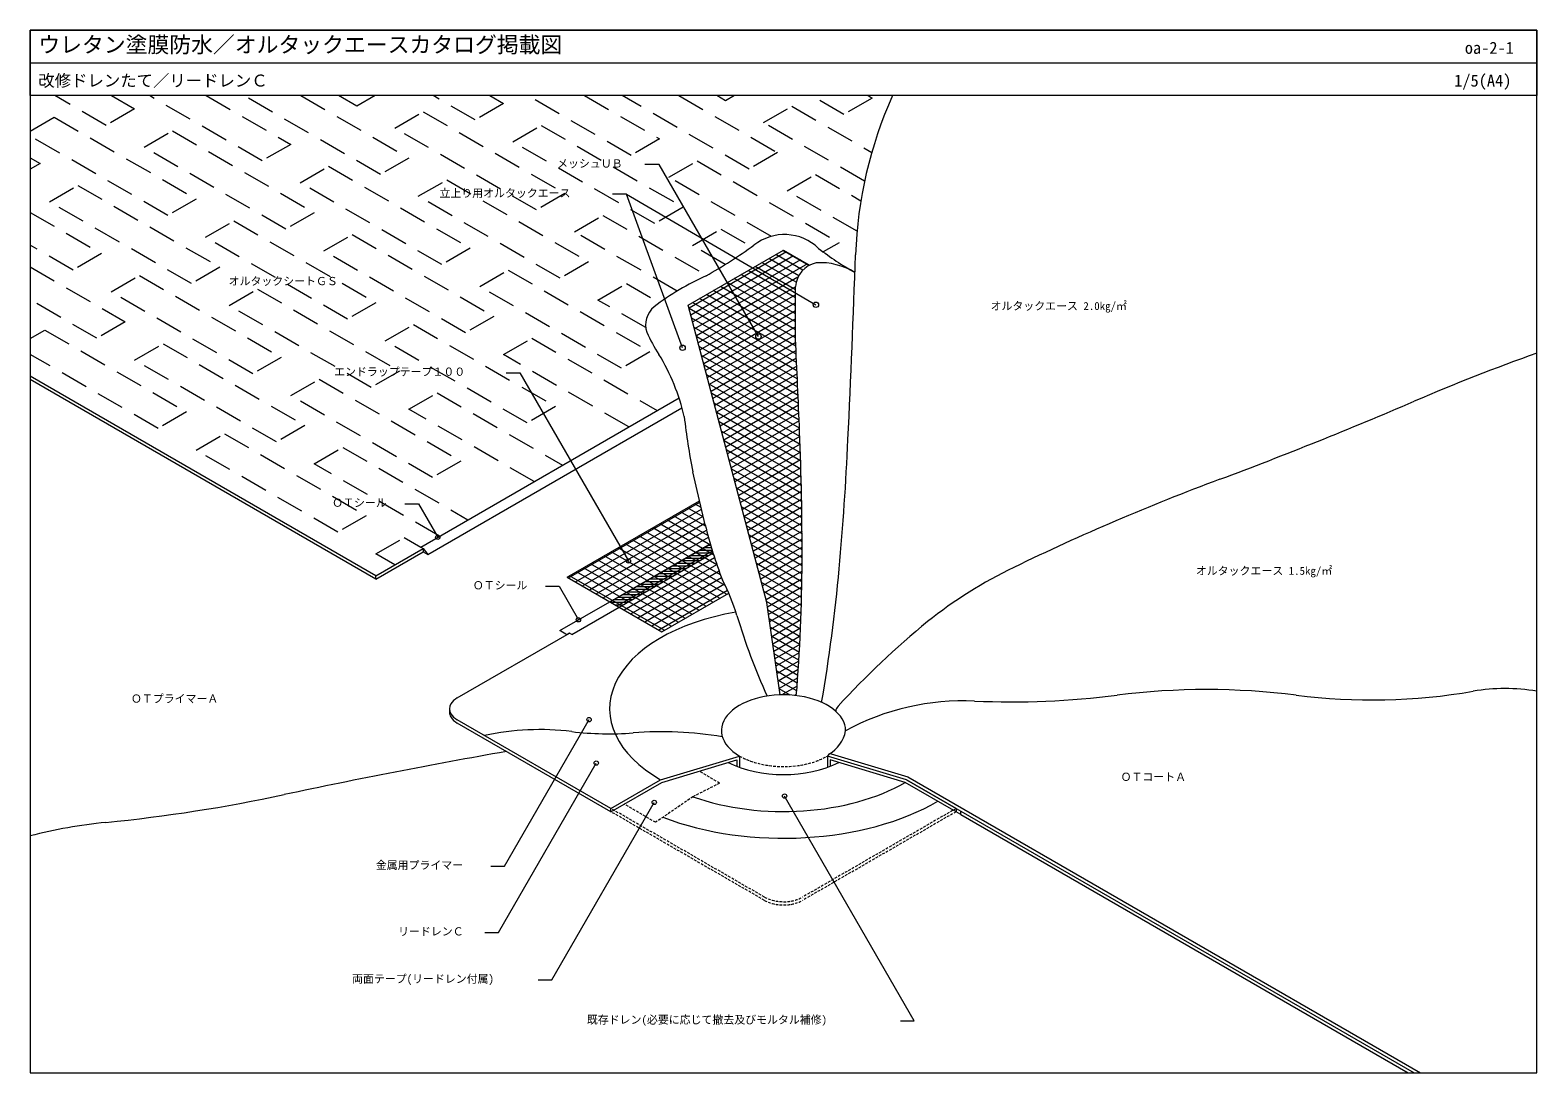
# Model space of a CAD drawing. Units: millimetres, scale not verified. Extents: x -690 to 690, y -477 to 478.
import ezdxf
from ezdxf.enums import TextEntityAlignment as Align

# ---------------------------------------------------------------- set-up
doc = ezdxf.new("R2010")
doc.units = ezdxf.units.MM
doc.header["$LTSCALE"] = 2
doc.linetypes.add('DASHED1', pattern=[1.8, 1.2, -0.6])
doc.linetypes.add('USER1', pattern=[19.05, 12.7, -6.35])
for name, color, linetype, lineweight in [('0-0_0', 7, 'Continuous', 18), ('0-1_WAKU', 7, 'Continuous', 18), ('0-2_KUTAI', 3, 'Continuous', 18), ('0-3_BOUSUI', 1, 'Continuous', 18), ('0-4_MOJI', 7, 'Continuous', 18), ('0-5_HATCH', 9, 'Continuous', 18), ('0-6_KANAMONO', 4, 'Continuous', 18), ('0-7_BOUSUI2', 7, 'USER1', 9)]:
    doc.layers.add(name, color=color, linetype=linetype, lineweight=lineweight)
doc.styles.add('ＭＳ ゴシック', font='')
doc.styles.get('ＭＳ ゴシック').set_extended_font_data('MS Gothic')

msp = doc.modelspace()

# ---------------------------------------------------------------- linework, layer by layer
at = {"layer": '0-0_0'}
for p, q in [((-690.026, 447.501), (689.974, 447.501)), ((-198.092, -23.448), (-76.929, 46.506)), ((-159.121, -45.948), (-67.117, 7.171)), ((-150.461, -50.948), (-64.543, -1.343)), ((-198.092, -23.448), (-111.489, -73.448)), ((-111.489, -73.448), (-50.195, -38.059))]:
    msp.add_line(p, q, dxfattribs=at)
msp.add_lwpolyline([(-3.198, -131.3), (-15.236, -46.715), (-87.212, 225.749), (-0.026, 276.085), (23.929, 262.255)], dxfattribs=at)
at = {"layer": '0-1_WAKU'}
for points in [[(689.974, 417.501), (-690.026, 417.501), (-690.026, 477.501), (689.974, 477.501)], [(-690.026, -477.499), (689.974, -477.499), (689.974, 477.501), (-690.026, 477.501)]]:
    msp.add_lwpolyline(points, close=True, dxfattribs=at)
at = {"layer": '0-2_KUTAI'}
for centre, major_axis, start_param, end_param in [((-0.026, -160.286), (-76.224, 0), 0.84390427, 2.29768838), ((-0.026, -147.094), (-157.749, 0), 1.01743505, 2.35619449), ((-0.026, -147.094), (-200.11, 0), 0.9863331, 2.35619449)]:
    msp.add_ellipse(centre, major_axis=major_axis, ratio=0.57735, start_param=start_param, end_param=end_param, dxfattribs=at)
at = {"layer": '0-3_BOUSUI'}
for p, q in [((-373.462, -22.198), (-690.026, 160.571)), ((-373.462, -25.198), (-690.026, 157.571)), ((-332.326, 4.052), (-95.697, 140.67)), ((-71.784, 24.546), (-83.129, 72.97)), ((-373.462, -22.198), (-330.161, 2.802)), ((-373.462, -25.198), (-330.161, -0.198)), ((-373.462, -25.198), (-373.462, -22.198)), ((-205.02, -72.448), (-159.121, -45.948)), ((-193.762, -75.948), (-150.461, -50.948)), ((43.565, -185.199), (113.756, -206.322)), ((113.756, -206.322), (583.448, -477.499)), ((158.024, -235.344), (162.354, -237.844)), ((162.354, -240.844), (158.024, -238.344)), ((162.354, -237.844), (577.448, -477.499)), ((162.354, -240.844), (162.354, -237.844)), ((162.354, -240.844), (572.252, -477.499))]:
    msp.add_line(p, q, dxfattribs=at)
for points in [[(-330.161, 2.802), (-330.161, -0.198), (-325.831, -2.698), (-93.018, 131.717)], [(-332.326, 4.052), (-330.161, 2.802), (-325.831, -2.698)], [(-193.762, -75.948), (-195.927, -74.698), (-198.525, -76.198), (-205.02, -72.448)]]:
    msp.add_lwpolyline(points, dxfattribs=at)
for centre, radius, start, end in [((452.552, 258.557), 386.801, 155.73727, 178.03657), ((0.903, 245.267), 45.008, 45.99495, 128.42816), ((-317.255, 685.836), 498.481, 299.6075, 305.60093), ((183.489, 470.021), 244.76, 231.81283, 241.15177), ((34.954, 240.899), 24.034, 102.03084, 176.04225), ((33.475, 202.639), 61.867, 58.93947, 93.27163), ((-15703.427, 832.897), 15779.385, 357.34704, 357.96223), ((30.009, 27.835), 246.265, 114.20925, 127.11381), ((-8929.972, 218.557), 8940.981, 359.8462, 0.1538), ((-103.776, 207.274), 22.504, 131.1624, 196.55386), ((12.25, 263.373), 151.131, 204.43233, 213.232), ((-15751.196, -542.252), 15779.385, 2.36877, 2.67637), ((-273.246, 82.662), 186.785, 12.63606, 31.60508), ((1313.814, -1575.273), 1864.352, 109.54912, 113.2554), ((-979.306, 3760.722), 3943.508, 290.46511, 293.2554), ((629.824, 209.651), 725.937, 186.81389, 190.85253), ((-2672.458, -1.231), 2689.462, 359.84164, 2.36877), ((-2627.534, 227.012), 2689.462, 354.8199, 357.34704), ((1163.871, -1982.126), 2186.215, 110.46511, 115.84244), ((345.897, 127.416), 430.162, 193.83604, 200.93984), ((-1527.339, -4.396), 1544.338, 355.26203, 359.84164), ((-210.997, -108.351), 175.494, 16.51415, 27.86804), ((-1487.087, 123.623), 1544.338, 350.2403, 354.8199), ((395.011, -394.664), 422.36, 115.84244, 128.52811), ((486.983, 98.588), 552.517, 196.51415, 204.71213), ((622.407, -664.875), 775.451, 129.2358, 137.57751), ((165.039, -364.517), 227.753, 87.52174, 118.35734), ((208.459, 638.69), 776.393, 267.52174, 277.18435), ((387.578, -782.308), 655.849, 82.81726, 97.18435), ((538.529, 415.492), 551.426, 262.81726, 279.71447), ((660.775, -298.59), 173.045, 80.28553, 99.71447), ((54.589, -146.694), 6.753, 133.08456, 177.0589), ((-223.288, -403.366), 240.251, 82.99951, 102.1508), ((-159.645, 114.925), 281.933, 262.99951, 274.45469), ((-111.247, -506.307), 341.181, 80.69927, 94.45469), ((26.015, -158.432), 31.364, 299.63905, 349.59855), ((747.287, -5886.028), 5790.048, 99.95499, 102.0077), ((43.276, -188.469), 3.283, 84.95036, 159.49322), ((-770.799, 1251.286), 1506.926, 275.71503, 282.0077), ((-574.571, -709.453), 463.607, 95.71503, 104.42042)]:
    msp.add_arc(centre, radius, start, end, dxfattribs=at)
at = {"layer": '0-4_MOJI'}
for p, q in [((-143.691, 327.33), (29.613, 225.934)), ((-254.125, 163.743), (-241.625, 163.743)), ((-241.625, 163.743), (-142.081, -8.673)), ((-346.939, 43.768), (-334.439, 43.768)), ((-334.439, 43.768), (-316.713, 13.066)), ((-218.124, -31.861), (-205.624, -31.861)), ((-205.624, -31.861), (-187.899, -62.563)), ((-255.492, -288.127), (-178.06, -154.01)), ((-261.039, -348.864), (-171.503, -193.783)), ((-212.228, -392.273), (-118.408, -229.773)), ((-267.992, -288.127), (-255.492, -288.127)), ((-273.539, -348.864), (-261.039, -348.864)), ((-224.728, -392.273), (-212.228, -392.273))]:
    msp.add_line(p, q, dxfattribs=at)
for points in [[(-22.965, 196.905), (-113.929, 354.46), (-126.913, 354.46)], [(-92.456, 186.561), (-143.691, 327.33), (-156.676, 327.33)], [(107.28, -429.713), (119.78, -429.713), (1.018, -224.011)]]:
    msp.add_lwpolyline(points, dxfattribs=at)
for centre, radius in [((29.613, 225.934), 2.5), ((-22.965, 196.905), 2.5), ((-92.456, 186.561), 2.5), ((-316.713, 13.066), 2), ((-142.081, -8.673), 2), ((-187.899, -62.563), 2), ((-178.06, -154.01), 2), ((-171.503, -193.783), 2), ((-118.408, -229.773), 2), ((1.018, -224.011), 2)]:
    msp.add_circle(centre, radius, dxfattribs=at)
at = {"layer": '0-5_HATCH'}
for p, q in [((2.797, 274.455), (-86.464, 222.92)), ((9.147, 270.789), (-84.784, 216.558)), ((15.497, 267.123), (-83.103, 210.196)), ((21.847, 263.457), (-81.423, 203.834)), ((11.605, 246.596), (-19.749, 264.698)), ((13.948, 252.576), (-13.399, 268.364)), ((17.77, 257.701), (-7.049, 272.031)), ((23.232, 261.88), (-0.699, 275.697)), ((13.21, 251.138), (-79.742, 197.472)), ((11.009, 217.611), (-45.149, 250.034)), ((11.007, 224.944), (-38.799, 253.7)), ((10.999, 232.281), (-32.449, 257.366)), ((10.985, 239.622), (-26.099, 261.032)), ((10.977, 242.517), (-78.061, 191.11)), ((10.994, 235.194), (-76.381, 184.748)), ((11.277, 188.127), (-70.549, 235.369)), ((10.98, 195.63), (-64.199, 239.035)), ((10.996, 202.954), (-57.849, 242.701)), ((11.006, 210.28), (-51.499, 246.367)), ((12.307, 165.535), (-86.352, 222.496)), ((11.967, 173.063), (-83.249, 228.037)), ((11.624, 180.594), (-76.899, 231.703)), ((11.005, 227.868), (-74.7, 178.386)), ((12.643, 158.008), (-84.067, 213.844)), ((11.009, 220.538), (-73.019, 172.024)), ((11.008, 213.205), (-71.339, 165.662)), ((12.976, 150.484), (-81.781, 205.192)), ((13.305, 142.962), (-79.496, 196.54)), ((11.001, 205.868), (-69.658, 159.3)), ((10.987, 198.528), (-67.977, 152.938)), ((13.63, 135.442), (-77.21, 187.888)), ((11.13, 191.278), (-66.297, 146.576)), ((11.461, 184.137), (-64.616, 140.214)), ((13.951, 127.924), (-74.925, 179.236)), ((14.269, 120.408), (-72.639, 170.585)), ((11.789, 176.994), (-62.936, 133.852)), ((12.113, 169.849), (-61.255, 127.49)), ((14.583, 112.895), (-70.354, 161.933)), ((14.89, 105.385), (-68.068, 153.281)), ((12.434, 162.702), (-59.574, 121.128)), ((12.752, 155.553), (-57.894, 114.766)), ((15.177, 97.887), (-65.782, 144.629)), ((13.067, 148.403), (-56.213, 108.404)), ((13.379, 141.25), (-54.532, 102.042)), ((15.442, 90.401), (-63.497, 135.977)), ((15.687, 82.928), (-61.211, 127.325)), ((13.687, 134.096), (-52.852, 95.68)), ((13.993, 126.94), (-51.171, 89.318)), ((15.91, 75.467), (-58.926, 118.673)), ((14.295, 119.782), (-49.49, 82.956)), ((14.594, 112.622), (-47.81, 76.594)), ((16.112, 68.017), (-56.64, 110.021)), ((16.293, 60.581), (-54.355, 101.369)), ((14.887, 105.459), (-46.129, 70.231)), ((15.162, 98.286), (-44.449, 63.869)), ((16.454, 53.156), (-52.069, 92.717)), ((16.594, 45.743), (-49.784, 84.065)), ((15.418, 91.101), (-42.768, 57.507)), ((15.656, 83.906), (-41.087, 51.145)), ((16.713, 38.341), (-47.498, 75.414)), ((15.875, 76.7), (-39.407, 44.783)), ((16.074, 69.483), (-37.726, 38.421)), ((16.811, 30.952), (-45.213, 66.762)), ((16.889, 23.575), (-42.927, 58.11)), ((16.254, 62.255), (-36.045, 32.059)), ((-196.889, -24.142), (-76.642, 45.283)), ((-75.458, 40.23), (-81.629, 43.792)), ((16.947, 16.209), (-40.642, 49.458)), ((16.416, 55.015), (-34.365, 25.697)), ((16.558, 47.765), (-32.684, 19.335)), ((-190.539, -27.808), (-75.129, 38.824)), ((-184.189, -31.474), (-73.616, 32.365)), ((-66.734, 5.864), (-107.029, 29.128)), ((-69.216, 14.629), (-100.679, 32.794)), ((-71.465, 23.26), (-94.329, 36.46)), ((-73.472, 31.751), (-87.979, 40.126)), ((16.985, 8.855), (-38.356, 40.806)), ((17.002, 1.512), (-36.07, 32.154)), ((16.68, 40.503), (-31.004, 12.973)), ((16.783, 33.23), (-29.323, 6.611)), ((-177.839, -35.141), (-72.103, 25.906)), ((-171.489, -38.807), (-70.507, 19.495)), ((-53.384, -31.173), (-132.429, 14.463)), ((-57.728, -21.333), (-126.079, 18.129)), ((-61.01, -12.106), (-119.729, 21.795)), ((-64.005, -3.044), (-113.379, 25.462)), ((17, -5.819), (-33.785, 23.502)), ((16.975, -13.136), (-31.499, 14.85)), ((16.867, 25.946), (-27.642, 0.249)), ((16.93, 18.651), (-25.962, -6.113)), ((-165.139, -42.473), (-68.809, 13.143)), ((-158.789, -46.139), (-67.021, 6.843)), ((-152.439, -49.805), (-65.145, 0.594)), ((-64.876, -46.536), (-151.479, 3.464)), ((-58.526, -42.869), (-145.129, 7.131)), ((-52.176, -39.203), (-138.779, 10.797)), ((-77.576, 1.132), (-65.311, 1.132)), ((-73.451, 3.514), (-66.035, 3.514)), ((-69.327, 5.895), (-66.743, 5.895)), ((16.916, -20.435), (-29.214, 6.198)), ((16.974, 11.344), (-24.281, -12.475)), ((16.999, 4.026), (-22.6, -18.837)), ((-90.276, -61.2), (-176.879, -11.2)), ((-83.926, -57.534), (-170.529, -7.534)), ((-77.576, -53.868), (-164.179, -3.868)), ((-71.226, -50.202), (-157.829, -0.202)), ((-146.089, -53.471), (-63.181, -5.605)), ((-139.739, -57.138), (-61.131, -11.753)), ((-102.322, -13.155), (-85.002, -13.155)), ((-98.198, -10.774), (-80.877, -10.774)), ((-94.073, -8.393), (-76.753, -8.393)), ((-89.949, -6.011), (-72.628, -6.011)), ((-85.825, -3.63), (-68.504, -3.63)), ((-81.7, -1.249), (-64.572, -1.249)), ((16.823, -27.714), (-26.928, -2.454)), ((16.697, -34.973), (-24.643, -11.105)), ((17.003, -3.304), (-20.92, -25.199)), ((16.987, -10.646), (-19.239, -31.561)), ((-109.326, -72.199), (-195.929, -22.199)), ((-102.976, -68.533), (-189.579, -18.533)), ((-96.626, -64.866), (-183.229, -14.866)), ((-133.389, -60.804), (-58.994, -17.852)), ((-127.069, -27.443), (-109.748, -27.443)), ((-127.039, -64.47), (-56.772, -23.901)), ((-122.945, -25.061), (-105.624, -25.061)), ((-118.82, -22.68), (-101.5, -22.68)), ((-114.696, -20.299), (-97.375, -20.299)), ((-110.571, -17.918), (-93.251, -17.918)), ((-106.447, -15.536), (-89.126, -15.536)), ((16.536, -42.213), (-22.357, -19.757)), ((16.94, -18.006), (-17.558, -37.923)), ((16.857, -25.386), (-15.878, -44.285)), ((-147.691, -39.349), (-130.371, -39.349)), ((-143.567, -36.968), (-126.246, -36.968)), ((-139.442, -34.586), (-122.122, -34.586)), ((-135.318, -32.205), (-117.997, -32.205)), ((-131.193, -29.824), (-113.873, -29.824)), ((-120.689, -68.136), (-54.115, -29.699)), ((-114.339, -71.802), (-51.364, -35.444)), ((16.343, -49.433), (-20.072, -28.409)), ((16.116, -56.634), (-17.786, -37.061)), ((16.739, -32.786), (-14.64, -50.903)), ((16.584, -40.208), (-13.676, -57.678)), ((-158.177, -46.493), (-142.744, -46.493)), ((-155.94, -44.111), (-138.62, -44.111)), ((-154.053, -48.874), (-146.868, -48.874)), ((-151.816, -41.73), (-134.495, -41.73)), ((15.856, -63.817), (-15.501, -45.713)), ((15.563, -70.98), (-14.231, -53.779)), ((16.394, -47.65), (-12.711, -64.454)), ((16.166, -55.114), (-11.747, -71.23)), ((15.239, -78.125), (-13.094, -61.767)), ((15.902, -62.599), (-10.783, -78.005)), ((14.881, -85.251), (-11.957, -69.756)), ((14.492, -92.359), (-10.82, -77.745)), ((15.601, -70.105), (-9.818, -84.781)), ((15.262, -77.633), (-8.854, -91.556)), ((14.072, -99.448), (-9.683, -85.734)), ((13.619, -106.52), (-8.546, -93.723)), ((14.885, -85.183), (-7.89, -98.332)), ((14.47, -92.755), (-6.925, -105.108)), ((13.136, -113.573), (-7.409, -101.711)), ((12.621, -120.608), (-6.272, -109.7)), ((14.016, -100.35), (-5.961, -111.883)), ((13.523, -107.967), (-4.997, -118.659)), ((12.075, -127.625), (-5.135, -117.689)), ((12.99, -115.606), (-4.033, -125.434)), ((12.418, -123.269), (-1.421, -131.259)), ((5.969, -131.432), (-3.998, -125.678)), ((11.805, -130.955), (10.343, -131.799))]:
    msp.add_line(p, q, dxfattribs=at)
at = {"layer": '0-6_KANAMONO'}
for p, q in [((-298.805, -134.094), (-195.927, -74.698)), ((-305.979, -144.094), (-305.979, -147.094)), ((-158.076, -235.344), (-298.805, -154.094)), ((-158.076, -238.344), (-298.805, -157.094)), ((112.557, -209.094), (158.024, -235.344)), ((-158.076, -238.344), (-158.076, -235.344)), ((158.024, -235.344), (158.024, -238.344))]:
    msp.add_line(p, q, dxfattribs=at)
at = {"layer": '0-6_KANAMONO', "linetype": 'DASHED1'}
for p, q in [((-17.346, -316.594), (-158.076, -235.344)), ((-17.346, -319.594), (-158.076, -238.344)), ((158.024, -235.344), (17.295, -316.594)), ((158.024, -238.344), (17.295, -319.594))]:
    msp.add_line(p, q, dxfattribs=at)
at = {"layer": '0-6_KANAMONO'}
for points in [[(-158.076, -235.344), (-112.609, -209.094), (-40.253, -187.319), (-40.253, -197.666)], [(-158.076, -238.344), (-111.572, -211.495), (-42.851, -190.814), (-42.851, -196.692)], [(158.024, -235.344), (112.557, -209.094), (40.201, -187.319), (40.201, -197.666)], [(158.024, -238.344), (111.52, -211.495), (42.799, -190.814), (42.799, -196.692)]]:
    msp.add_lwpolyline(points, dxfattribs=at)
for centre, radius, start, end in [((-291.166, -148.202), 16.044, 118.43317, 147.66832), ((-297.395, -144.094), 8.584, 148.6015, 211.3985), ((-297.395, -147.094), 8.584, 180, 211.3985), ((-291.209, -140.032), 15.982, 212.27401, 241.6245), ((-291.209, -143.032), 15.982, 212.27401, 241.6245)]:
    msp.add_arc(centre, radius, start, end, dxfattribs=at)
at = {"layer": '0-6_KANAMONO', "linetype": 'DASHED1'}
for centre, radius, start, end in [((-0.513, -284.488), 36.252, 242.33155, 270.76949), ((0.859, -286.152), 34.596, 268.53443, 298.36452), ((-0.513, -287.488), 36.252, 242.33155, 270.76949), ((0.859, -289.152), 34.596, 268.53443, 298.36452)]:
    msp.add_arc(centre, radius, start, end, dxfattribs=at)
at = {"layer": '0-6_KANAMONO'}
for centre, major_axis, start_param in [((-0.026, -144.094), (159.217, 0), 1.84797081), ((-0.026, -164.094), (56.889, 0), 0)]:
    msp.add_ellipse(centre, major_axis=major_axis, ratio=0.57735, start_param=start_param, end_param=3.92699082, dxfattribs=at)
at = {"layer": '0-6_KANAMONO', "linetype": 'DASHED1'}
msp.add_ellipse((-0.026, -164.094), major_axis=(56.889, 0), ratio=0.57735, start_param=3.92699082, end_param=5.49778714, dxfattribs=at)
at = {"layer": '0-7_BOUSUI2', "linetype": 'DASHED1'}
for p, q in [((-58.519, -212.183), (-77.211, -201.155)), ((-58.519, -212.183), (-82.931, -224.579)), ((-117.116, -248.033), (-145.986, -231.364)), ((-82.931, -224.579), (-117.116, -248.033))]:
    msp.add_line(p, q, dxfattribs=at)
at = {"layer": '0-7_BOUSUI2'}
for points in [[(-615.428, 417.501), (-594.299, 405.302), (-620.279, 390.302), (-667.389, 417.501)], [(-528.825, 417.501), (-451.404, 372.802), (-477.385, 357.802), (-580.787, 417.501)], [(-442.223, 417.501), (-343.151, 360.302), (-369.132, 345.302), (-494.184, 417.501)], [(-373.984, 417.501), (-390.783, 407.802), (-407.582, 417.501)], [(-269.017, 417.501), (-256.549, 410.302), (-282.529, 395.302), (-320.979, 417.501)], [(-182.415, 417.501), (-113.654, 377.802), (-139.635, 362.802), (-234.376, 417.501)], [(-95.812, 417.501), (-5.401, 365.302), (-31.382, 350.302), (-147.774, 417.501)], [(-44.894, 417.501), (-53.033, 412.802), (-61.171, 417.501)], [(77.393, 417.501), (81.201, 415.302), (55.221, 400.302), (25.431, 417.501)], [(74.273, 339.302), (-18.392, 392.802), (7.589, 407.802), (80.834, 365.515)], [(-690.026, 385.034), (-667.911, 397.802), (-538.007, 322.802), (-563.988, 307.802), (-690.026, 380.571)], [(-690.026, 360.571), (-680.901, 355.302), (-690.026, 350.034)], [(-11.161, 288.628), (-104.994, 342.802), (-79.013, 357.802), (50.89, 282.802), (36.364, 274.415)], [(67.317, 293.319), (3.259, 330.302), (29.24, 345.302), (70.869, 321.268)], [(-690.026, 310.571), (-624.609, 272.802), (-650.59, 257.802), (-690.026, 280.571)], [(-97.537, 238.497), (-191.597, 292.802), (-165.616, 307.802), (-70.349, 252.8)], [(-53.316, 262.966), (-83.344, 280.302), (-57.363, 295.302), (-29.175, 279.028)], [(-690.026, 260.571), (-602.959, 210.302), (-628.94, 195.302), (-690.026, 230.571)], [(-126.167, 205.027), (-169.946, 230.302), (-143.965, 245.302), (-113.694, 227.825)], [(-690.026, 195.034), (-676.571, 202.802), (-546.667, 127.802), (-572.648, 112.802), (-690.026, 180.571)], [(-141.8, 114.052), (-256.549, 180.302), (-230.568, 195.302), (-115.82, 129.052)], [(-228.403, 64.052), (-343.151, 130.302), (-317.17, 145.302), (-202.422, 79.052)], [(-315.005, 14.052), (-429.754, 80.302), (-403.773, 95.302), (-289.025, 29.052)], [(-356.142, -12.198), (-373.462, -2.198), (-347.481, 12.802), (-332.326, 4.052)]]:
    msp.add_lwpolyline(points, dxfattribs=at)
for points in [[(-356.142, 387.802), (-330.161, 402.802), (-200.257, 327.802), (-226.238, 312.802)], [(-247.888, 375.302), (-221.908, 390.302), (-92.004, 315.302), (-117.985, 300.302)], [(-585.638, 370.302), (-559.658, 385.302), (-429.754, 310.302), (-455.734, 295.302)], [(-442.744, 337.802), (-416.763, 352.802), (-286.86, 277.802), (-312.84, 262.802)], [(-672.241, 320.302), (-646.26, 335.302), (-516.356, 260.302), (-542.337, 245.302)], [(-334.491, 325.302), (-308.51, 340.302), (-178.606, 265.302), (-204.587, 250.302)], [(-529.347, 287.802), (-503.366, 302.802), (-373.462, 227.802), (-399.443, 212.802)], [(-421.093, 275.302), (-395.113, 290.302), (-265.209, 215.302), (-291.19, 200.302)], [(-615.949, 237.802), (-589.968, 252.802), (-460.065, 177.802), (-486.045, 162.802)], [(-278.199, 242.802), (-252.219, 257.802), (-122.315, 182.802), (-148.295, 167.802)], [(-507.696, 225.302), (-481.715, 240.302), (-351.811, 165.302), (-377.792, 150.302)], [(-364.802, 192.802), (-338.821, 207.802), (-208.917, 132.802), (-234.898, 117.802)], [(-594.299, 175.302), (-568.318, 190.302), (-438.414, 115.302), (-464.395, 100.302)], [(-451.404, 142.802), (-425.424, 157.802), (-295.52, 82.802), (-321.501, 67.802)], [(-538.007, 92.802), (-512.026, 107.802), (-382.122, 32.802), (-408.103, 17.802)]]:
    msp.add_lwpolyline(points, close=True, dxfattribs=at)

# ---------------------------------------------------------------- texts
at = {"layer": '0-1_WAKU', "style": 'ＭＳ ゴシック'}
for s, height, p in [('ウレタン塗膜防水／オルタックエースカタログ掲載図', 14.66, (-682.526, 452.501)), ('oa-2-1', 11, (623.997, 452.501)), ('改修ドレンたて／リードレンＣ', 11, (-682.526, 422.501)), ('1/5(A4)', 11, (614.251, 422.501))]:
    msp.add_text(s, height=height, dxfattribs=at).set_placement(p, align=Align.BOTTOM_LEFT)
at = {"layer": '0-4_MOJI', "style": 'ＭＳ ゴシック'}
for s, p in [('メッシュＵＢ', (-207.383, 349.46)), ('立上り用オルタックエース', (-315.115, 322.33)), ('オルタックシートＧＳ', (-508.187, 241.733)), ('オルタックエース 2.0kg/㎡', (189.625, 218.992)), ('エンドラップテープ１００', (-411.564, 158.743)), ('ＯＴシール', (-413.413, 38.768)), ('オルタックエース 1.5kg/㎡', (377.676, -23.567)), ('ＯＴシール', (-284.599, -36.861)), ('ＯＴプライマーＡ', (-597.692, -140.652)), ('ＯＴコートＡ', (308.711, -212.293)), ('金属用プライマー', (-373.452, -293.127)), ('リードレンＣ', (-353.009, -353.864)), ('両面テープ(リードレン付属)', (-395.162, -397.273)), ('既存ドレン(必要に応じて撤去及びモルタル補修)', (-180.108, -434.713))]:
    msp.add_text(s, height=7.331, dxfattribs=at).set_placement(p, align=Align.BOTTOM_LEFT)

doc.saveas('drawing.dxf')
